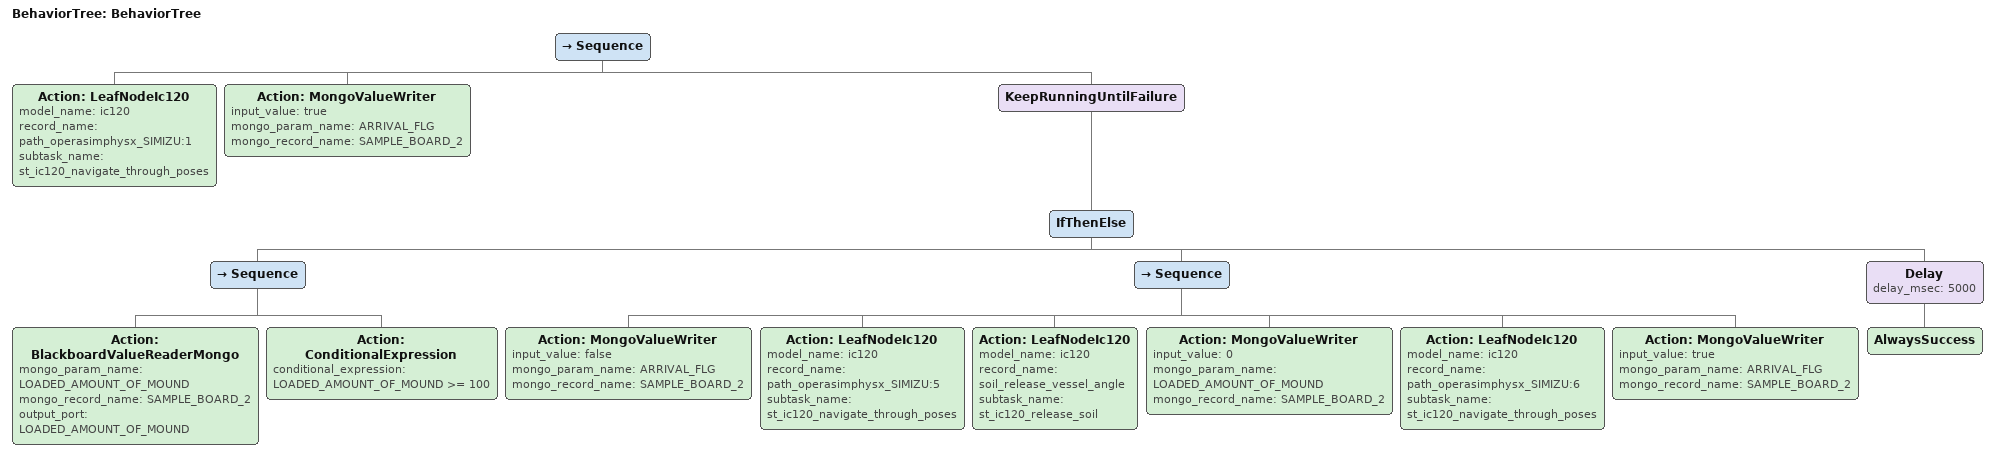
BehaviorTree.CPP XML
<?xml version="1.0"?>
<root main_tree_to_execute="BehaviorTree">
    <BehaviorTree ID="BehaviorTree">
        <Sequence>
            <Action  model_name="ic120" ID="LeafNodeIc120" record_name="path_operasimphysx_SIMIZU:1" subtask_name="st_ic120_navigate_through_poses"/>
            <Action ID="MongoValueWriter" input_value="true" mongo_param_name="ARRIVAL_FLG" mongo_record_name="SAMPLE_BOARD_2"/>
            <KeepRunningUntilFailure>
                <IfThenElse>
                    <Sequence>
                        <Action ID="BlackboardValueReaderMongo" mongo_param_name="LOADED_AMOUNT_OF_MOUND" mongo_record_name="SAMPLE_BOARD_2" output_port="LOADED_AMOUNT_OF_MOUND"/>
                        <Action ID="ConditionalExpression" conditional_expression="LOADED_AMOUNT_OF_MOUND &gt;= 100"/>
                    </Sequence>
                    <Sequence>
                        <Action ID="MongoValueWriter" input_value="false" mongo_param_name="ARRIVAL_FLG" mongo_record_name="SAMPLE_BOARD_2"/>
                        <Action  model_name="ic120" ID="LeafNodeIc120" record_name="path_operasimphysx_SIMIZU:5" subtask_name="st_ic120_navigate_through_poses"/>
                        <Action  model_name="ic120" ID="LeafNodeIc120" record_name="soil_release_vessel_angle" subtask_name="st_ic120_release_soil"/>
                        <Action ID="MongoValueWriter" input_value="0" mongo_param_name="LOADED_AMOUNT_OF_MOUND" mongo_record_name="SAMPLE_BOARD_2"/>
                        <Action  model_name="ic120" ID="LeafNodeIc120" record_name="path_operasimphysx_SIMIZU:6" subtask_name="st_ic120_navigate_through_poses"/>
                        <Action ID="MongoValueWriter" input_value="true" mongo_param_name="ARRIVAL_FLG" mongo_record_name="SAMPLE_BOARD_2"/>
                    </Sequence>
                    <Delay delay_msec="5000">
                        <AlwaysSuccess/>
                    </Delay>
                </IfThenElse>
            </KeepRunningUntilFailure>
        </Sequence>
    </BehaviorTree>
</root>
